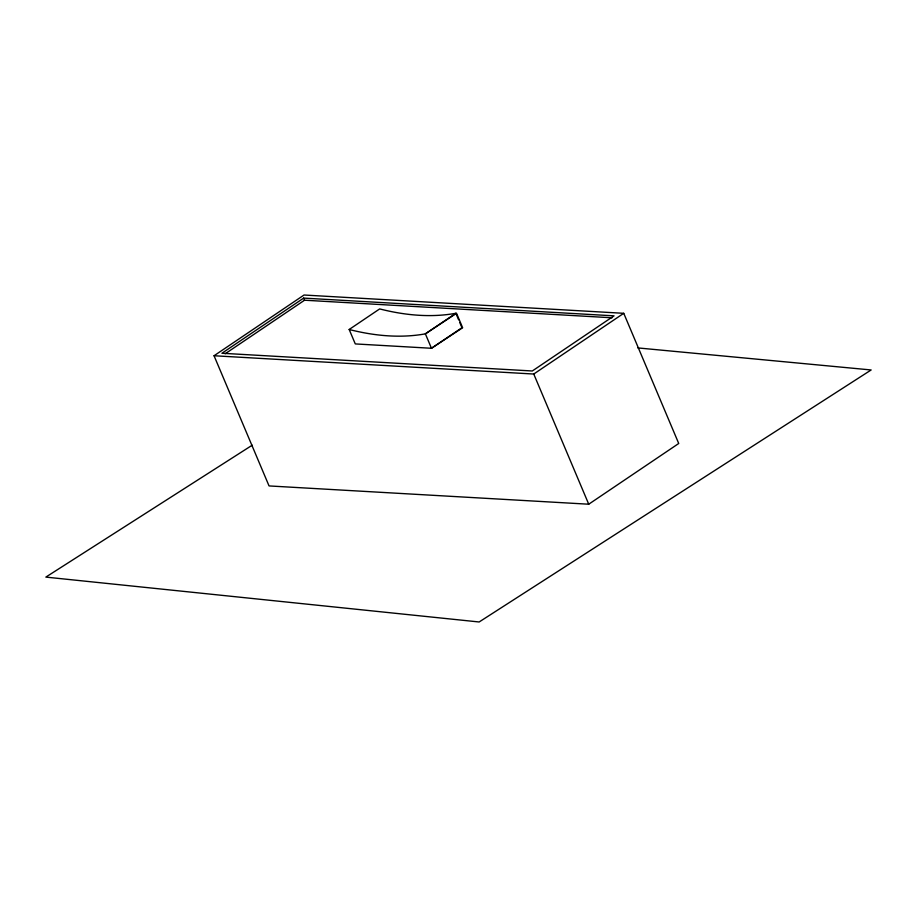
<?xml version="1.0" encoding="UTF-8"?>
<svg xmlns="http://www.w3.org/2000/svg" width="917" height="917" viewBox="0 0 917 917"><rect width="100%" height="100%" fill="white"/><g stroke="black" fill="none" stroke-linecap="round" stroke-linejoin="round"><path stroke-width="1.38" d="M214.051 355.75L304.054 295.022L623.743 313.305L678.729 443.484L588.737 504.212L269.048 485.93L214.051 355.75L533.751 374.033L623.743 313.305M303.665 298.105L221.937 353.251L532.307 370.984L614.035 315.849L303.665 298.105L304.547 300.214L612.063 317.786M225.204 353.756L304.547 300.214M349.182 329.49A429.053 217.925 56 0 0 425.373 333.845L456.528 313.305L462.638 327.747L431.471 348.277L355.28 343.921L349.182 329.49L379.672 308.914A429.053 217.925 56 0 0 455.864 313.27L458.638 319.838M455.864 313.27L425.373 333.845L431.471 348.277L461.962 327.713M252.232 445.192L45.85 577.102L479.144 621.978L871.15 369.964L637.877 347.921M533.751 374.033L588.737 504.212M459.738 322.463L461.4 326.395"/></g></svg>
